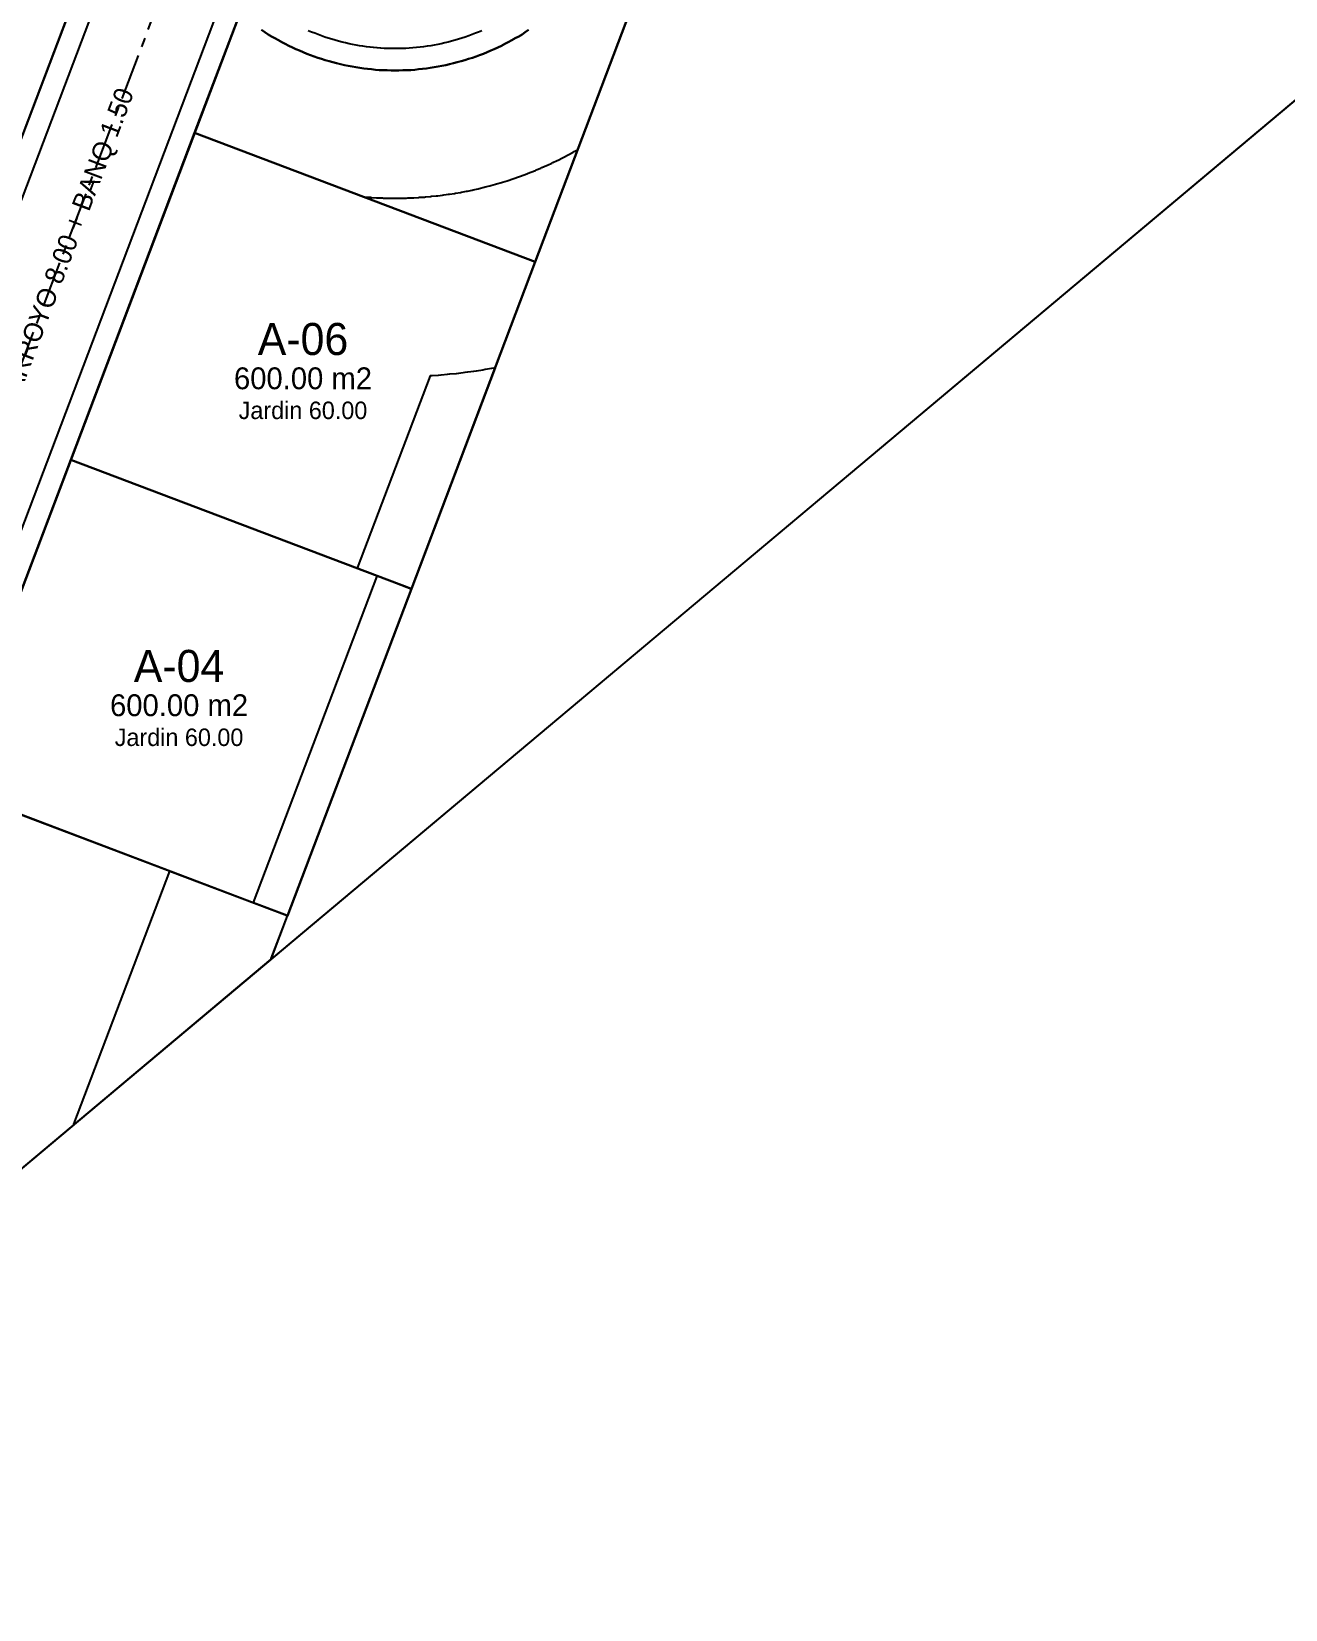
# Model space of a CAD drawing. Header units: metres. Extents: x 357848 to 358234, y 2285108 to 2285465.
# Drawn here: x 357942.7 to 358028.8, y 2285118.6 to 2285227 of the extents above; entities that cross this region are included whole.
import ezdxf
from ezdxf.enums import TextEntityAlignment as Align

# ---------------------------------------------------------------- set-up
doc = ezdxf.new("R2010")
doc.units = ezdxf.units.M
doc.linetypes.add('CENTER', pattern=[5.08, 3.175, -0.635, 0.635, -0.635])
for name, color, linetype in [('JARDIN-DONACION-10', 3, 'Continuous'), ('LOTES', 2, 'Continuous'), ('LOTES-GRANDES', 6, 'Continuous'), ('PARQUE-LINEAL', 94, 'Continuous'), ('POLIGONO', 5, 'Continuous'), ('TEXTO', 7, 'Continuous'), ('VIAL-ARROYO', 8, 'Continuous'), ('VIAL-DERECHO-VIA', 9, 'Continuous'), ('VIAL-EJE', 1, 'Continuous')]:
    doc.layers.add(name, color=color, linetype=linetype)

msp = doc.modelspace()

# ---------------------------------------------------------------- linework, layer by layer
at = {"layer": 'JARDIN-DONACION-10'}
for points in [[(357965.55, 2285215.58), (357965.55, 2285215.58), (357965.55, 2285215.58), (357965.55, 2285215.58), (357965.55, 2285215.59), (357965.55, 2285215.59), (357965.55, 2285215.59), (357965.55, 2285215.59), (357965.55, 2285215.59), (357965.55, 2285215.59), (357965.55, 2285215.59), (357965.55, 2285215.59), (357965.55, 2285215.59), (357965.55, 2285215.59), (357965.55, 2285215.59), (357965.55, 2285215.6), (357965.55, 2285215.6), (357965.55, 2285215.6), (357965.55, 2285215.6), (357965.55, 2285215.6), (357965.55, 2285215.6), (357965.55, 2285215.6), (357965.55, 2285215.6), (357965.55, 2285215.6), (357965.55, 2285215.6), (357965.55, 2285215.6), (357965.55, 2285215.6), (357965.56, 2285215.6), (357965.56, 2285215.6), (357965.56, 2285215.6), (357965.59, 2285215.6), (357965.59, 2285215.6), (357965.66, 2285215.59), (357965.66, 2285215.59), (357966, 2285215.57), (357966, 2285215.57), (357966.08, 2285215.56), (357966.08, 2285215.56), (357966.42, 2285215.54), (357966.42, 2285215.54), (357966.49, 2285215.54), (357966.49, 2285215.54), (357966.83, 2285215.53), (357966.83, 2285215.53), (357966.9, 2285215.52), (357966.9, 2285215.52), (357967.24, 2285215.52), (357967.24, 2285215.52), (357967.32, 2285215.51), (357967.32, 2285215.51), (357967.66, 2285215.51), (357967.66, 2285215.51), (357967.73, 2285215.51), (357967.73, 2285215.51), (357968.07, 2285215.51), (357968.07, 2285215.51), (357968.14, 2285215.52), (357968.14, 2285215.52), (357968.48, 2285215.52), (357968.48, 2285215.52), (357968.56, 2285215.53), (357968.56, 2285215.53), (357968.9, 2285215.54), (357968.9, 2285215.54), (357968.97, 2285215.54), (357968.97, 2285215.54), (357969.31, 2285215.56), (357969.31, 2285215.56), (357969.38, 2285215.57), (357969.38, 2285215.57), (357969.72, 2285215.59), (357969.72, 2285215.59), (357969.79, 2285215.6), (357969.79, 2285215.6), (357970.13, 2285215.63), (357970.13, 2285215.63), (357970.2, 2285215.64), (357970.2, 2285215.64), (357970.54, 2285215.67), (357970.54, 2285215.67), (357970.62, 2285215.68), (357970.62, 2285215.68), (357970.95, 2285215.72), (357970.95, 2285215.72), (357971.03, 2285215.73), (357971.03, 2285215.73), (357971.36, 2285215.78), (357971.36, 2285215.78), (357971.44, 2285215.79), (357971.44, 2285215.79), (357971.77, 2285215.84), (357971.77, 2285215.84), (357971.84, 2285215.86), (357971.84, 2285215.86), (357972.18, 2285215.91), (357972.18, 2285215.91), (357972.25, 2285215.93), (357972.25, 2285215.93), (357972.59, 2285215.99), (357972.59, 2285215.99), (357972.66, 2285216), (357972.66, 2285216), (357972.99, 2285216.07), (357972.99, 2285216.07), (357973.06, 2285216.09), (357973.06, 2285216.09), (357973.39, 2285216.16), (357973.39, 2285216.16), (357973.46, 2285216.18), (357973.46, 2285216.18), (357973.8, 2285216.26), (357973.8, 2285216.26), (357973.87, 2285216.28), (357973.87, 2285216.28), (357974.2, 2285216.36), (357974.2, 2285216.36), (357974.27, 2285216.38), (357974.27, 2285216.38), (357974.6, 2285216.47), (357974.6, 2285216.47), (357974.66, 2285216.49), (357974.66, 2285216.49), (357974.99, 2285216.59), (357974.99, 2285216.59), (357975.06, 2285216.61), (357975.06, 2285216.61), (357975.39, 2285216.71), (357975.39, 2285216.71), (357975.46, 2285216.73), (357975.46, 2285216.73), (357975.78, 2285216.84), (357975.78, 2285216.84), (357975.85, 2285216.86), (357975.85, 2285216.86), (357976.17, 2285216.98), (357976.17, 2285216.98), (357976.24, 2285217), (357976.24, 2285217), (357976.56, 2285217.12), (357976.56, 2285217.12), (357976.63, 2285217.14), (357976.63, 2285217.14), (357976.94, 2285217.27), (357976.94, 2285217.27), (357977.01, 2285217.29), (357977.01, 2285217.29), (357977.33, 2285217.42), (357977.33, 2285217.42), (357977.39, 2285217.45), (357977.39, 2285217.45), (357977.71, 2285217.58), (357977.71, 2285217.58), (357977.77, 2285217.61), (357977.77, 2285217.61), (357978.09, 2285217.75), (357978.09, 2285217.75), (357978.15, 2285217.78), (357978.15, 2285217.78), (357978.46, 2285217.92), (357978.46, 2285217.92), (357978.53, 2285217.95), (357978.53, 2285217.95), (357978.83, 2285218.1), (357978.83, 2285218.1), (357978.9, 2285218.13), (357978.9, 2285218.13), (357979.2, 2285218.29), (357979.2, 2285218.29), (357979.27, 2285218.32), (357979.27, 2285218.32), (357979.57, 2285218.48), (357979.57, 2285218.48), (357979.63, 2285218.51), (357979.63, 2285218.51), (357979.93, 2285218.68), (357979.93, 2285218.68), (357980, 2285218.71), (357980, 2285218.71), (357980.21, 2285218.83), (357980.21, 2285218.83), (357980.21, 2285218.83), (357980.21, 2285218.83), (357980.21, 2285218.83), (357980.22, 2285218.83), (357980.22, 2285218.83), (357980.22, 2285218.83), (357980.22, 2285218.83), (357980.22, 2285218.83), (357980.22, 2285218.83), (357980.22, 2285218.83), (357980.22, 2285218.83), (357980.22, 2285218.83), (357980.22, 2285218.83), (357980.22, 2285218.83), (357980.22, 2285218.83), (357980.22, 2285218.83), (357980.23, 2285218.83), (357980.23, 2285218.83), (357980.23, 2285218.82), (357980.23, 2285218.82), (357980.23, 2285218.82), (357980.23, 2285218.82), (357980.23, 2285218.82), (357980.23, 2285218.82), (357977.31, 2285211.14), (357977.31, 2285211.14), (357977.31, 2285211.14), (357977.31, 2285211.13), (357977.31, 2285211.13), (357977.31, 2285211.13), (357977.31, 2285211.13), (357977.31, 2285211.13), (357977.31, 2285211.13), (357977.31, 2285211.13), (357977.31, 2285211.13), (357977.31, 2285211.13), (357977.3, 2285211.13), (357977.3, 2285211.13), (357977.3, 2285211.13), (357977.3, 2285211.13), (357977.3, 2285211.13), (357965.55, 2285215.58)], [(357965.11, 2285190.09), (357965.11, 2285190.09), (357965.11, 2285190.09), (357965.11, 2285190.09), (357965.11, 2285190.09), (357965.11, 2285190.09), (357965.11, 2285190.09), (357965.11, 2285190.09), (357965.11, 2285190.09), (357965.11, 2285190.09), (357965.1, 2285190.09), (357965.1, 2285190.09), (357965.1, 2285190.09), (357965.1, 2285190.1), (357965.1, 2285190.1), (357965.1, 2285190.1), (357965.11, 2285190.1), (357970.12, 2285203.32), (357970.12, 2285203.32), (357970.12, 2285203.32), (357970.12, 2285203.32), (357970.12, 2285203.32), (357970.12, 2285203.32), (357970.12, 2285203.32), (357970.12, 2285203.32), (357970.12, 2285203.32), (357970.12, 2285203.32), (357970.12, 2285203.32), (357970.13, 2285203.32), (357970.13, 2285203.33), (357970.23, 2285203.33), (357970.23, 2285203.33), (357970.67, 2285203.36), (357970.67, 2285203.36), (357970.85, 2285203.38), (357970.85, 2285203.38), (357971.29, 2285203.42), (357971.29, 2285203.42), (357971.46, 2285203.44), (357971.46, 2285203.44), (357971.9, 2285203.48), (357971.9, 2285203.48), (357972.07, 2285203.5), (357972.07, 2285203.5), (357972.51, 2285203.56), (357972.51, 2285203.56), (357972.68, 2285203.58), (357972.68, 2285203.58), (357973.11, 2285203.64), (357973.11, 2285203.64), (357973.28, 2285203.66), (357973.28, 2285203.66), (357973.72, 2285203.73), (357973.72, 2285203.73), (357973.89, 2285203.76), (357973.89, 2285203.76), (357974.33, 2285203.84), (357974.33, 2285203.84), (357974.5, 2285203.87), (357974.5, 2285203.87), (357974.55, 2285203.88), (357974.55, 2285203.88), (357974.55, 2285203.88), (357974.55, 2285203.88), (357974.55, 2285203.88), (357974.55, 2285203.88), (357974.55, 2285203.88), (357974.55, 2285203.88), (357974.55, 2285203.88), (357974.55, 2285203.88), (357974.56, 2285203.87), (357974.56, 2285203.87), (357974.56, 2285203.87), (357974.56, 2285203.87), (357974.56, 2285203.87), (357974.56, 2285203.87), (357974.56, 2285203.87), (357974.56, 2285203.87), (357974.56, 2285203.87), (357974.56, 2285203.87), (357974.56, 2285203.87), (357974.56, 2285203.86), (357974.56, 2285203.86), (357968.81, 2285188.69), (357968.81, 2285188.69), (357968.81, 2285188.69), (357968.81, 2285188.69), (357968.81, 2285188.69), (357968.81, 2285188.69), (357968.81, 2285188.69), (357968.8, 2285188.69), (357968.8, 2285188.69), (357968.8, 2285188.69), (357968.8, 2285188.69), (357968.8, 2285188.69), (357968.8, 2285188.69), (357968.8, 2285188.69), (357968.8, 2285188.69), (357968.8, 2285188.69), (357968.8, 2285188.69), (357965.11, 2285190.09)], [(357957.97, 2285167.13), (357957.97, 2285167.13), (357957.97, 2285167.13), (357957.97, 2285167.13), (357957.97, 2285167.13), (357957.97, 2285167.13), (357957.97, 2285167.13), (357957.97, 2285167.13), (357957.97, 2285167.13), (357957.97, 2285167.13), (357957.96, 2285167.13), (357957.96, 2285167.13), (357957.96, 2285167.13), (357957.96, 2285167.14), (357957.96, 2285167.14), (357957.96, 2285167.14), (357957.97, 2285167.14), (357966.47, 2285189.56), (357966.47, 2285189.56), (357966.47, 2285189.56), (357966.47, 2285189.56), (357966.47, 2285189.56), (357966.47, 2285189.56), (357966.47, 2285189.57), (357966.47, 2285189.57), (357966.47, 2285189.57), (357966.47, 2285189.57), (357966.47, 2285189.57), (357966.47, 2285189.57), (357966.48, 2285189.57), (357966.48, 2285189.57), (357966.48, 2285189.57), (357966.48, 2285189.57), (357966.48, 2285189.57), (357968.8, 2285188.69), (357968.8, 2285188.69), (357968.8, 2285188.69), (357968.8, 2285188.69), (357968.8, 2285188.69), (357968.8, 2285188.69), (357968.8, 2285188.69), (357968.8, 2285188.68), (357968.8, 2285188.68), (357968.8, 2285188.68), (357968.8, 2285188.68), (357968.8, 2285188.68), (357968.8, 2285188.68), (357968.8, 2285188.68), (357968.8, 2285188.68), (357968.8, 2285188.68), (357968.8, 2285188.68), (357960.3, 2285166.25), (357960.3, 2285166.25), (357960.3, 2285166.25), (357960.3, 2285166.25), (357960.3, 2285166.25), (357960.3, 2285166.25), (357960.3, 2285166.25), (357960.3, 2285166.25), (357960.3, 2285166.25), (357960.3, 2285166.25), (357960.3, 2285166.25), (357960.3, 2285166.25), (357960.3, 2285166.25), (357960.29, 2285166.25), (357960.29, 2285166.25), (357960.29, 2285166.25), (357960.29, 2285166.25), (357957.97, 2285167.13)], [(357945.65, 2285151.91), (357945.65, 2285151.91), (357945.64, 2285151.91), (357945.64, 2285151.91), (357945.64, 2285151.9), (357945.64, 2285151.9), (357945.64, 2285151.9), (357945.64, 2285151.9), (357945.64, 2285151.9), (357945.64, 2285151.9), (357945.64, 2285151.9), (357945.64, 2285151.91), (357945.64, 2285151.91), (357945.63, 2285151.91), (357945.63, 2285151.91), (357945.63, 2285151.91), (357945.63, 2285151.91), (357945.63, 2285151.91), (357945.63, 2285151.91), (357945.63, 2285151.91), (357945.63, 2285151.91), (357945.63, 2285151.91), (357945.63, 2285151.91), (357945.63, 2285151.91), (357945.63, 2285151.92), (357945.63, 2285151.92), (357945.63, 2285151.92), (357945.63, 2285151.92), (357952.22, 2285169.29), (357952.22, 2285169.3), (357952.22, 2285169.3), (357952.22, 2285169.3), (357952.22, 2285169.3), (357952.22, 2285169.3), (357952.22, 2285169.3), (357952.22, 2285169.3), (357952.22, 2285169.3), (357952.22, 2285169.3), (357952.23, 2285169.3), (357952.23, 2285169.3), (357952.23, 2285169.3), (357952.23, 2285169.3), (357952.23, 2285169.3), (357952.23, 2285169.3), (357952.23, 2285169.3), (357960.28, 2285166.25), (357960.28, 2285166.25), (357960.28, 2285166.25), (357960.28, 2285166.25), (357960.29, 2285166.25), (357960.29, 2285166.25), (357960.29, 2285166.25), (357960.29, 2285166.25), (357960.29, 2285166.25), (357960.29, 2285166.25), (357960.29, 2285166.24), (357960.29, 2285166.24), (357960.29, 2285166.24), (357960.29, 2285166.24), (357960.29, 2285166.24), (357960.29, 2285166.24), (357960.29, 2285166.24), (357960.29, 2285166.24), (357960.29, 2285166.24), (357960.29, 2285166.24), (357960.29, 2285166.24), (357960.29, 2285166.23), (357960.3, 2285166.23), (357960.3, 2285166.23), (357960.3, 2285166.23), (357960.3, 2285166.23), (357960.3, 2285166.23), (357960.3, 2285166.23), (357960.3, 2285166.23), (357960.29, 2285166.23), (357960.29, 2285166.23), (357960.29, 2285166.23), (357960.29, 2285166.22), (357960.29, 2285166.22), (357959.17, 2285163.26), (357959.17, 2285163.26), (357959.17, 2285163.26), (357959.17, 2285163.25), (357959.17, 2285163.25), (357959.17, 2285163.25), (357959.17, 2285163.25), (357959.17, 2285163.25), (357959.17, 2285163.25), (357959.17, 2285163.25), (357959.16, 2285163.25), (357959.16, 2285163.25), (357945.65, 2285151.91)]]:
    msp.add_lwpolyline(points, close=True, dxfattribs=at)
at = {"layer": 'LOTES'}
for points in [[(357993.78, 2285254.58), (357977.31, 2285211.13), (357953.93, 2285219.99), (357957.03, 2285228.17)], [(357958.53, 2285227.06), (357958.75, 2285226.91), (357958.75, 2285226.91), (357958.75, 2285226.91), (357958.75, 2285226.91), (357958.75, 2285226.91), (357958.98, 2285226.76), (357958.98, 2285226.76), (357958.98, 2285226.76), (357958.98, 2285226.76), (357958.98, 2285226.76), (357959.21, 2285226.62), (357959.21, 2285226.62), (357959.21, 2285226.62), (357959.21, 2285226.62), (357959.21, 2285226.62), (357959.44, 2285226.49), (357959.44, 2285226.49), (357959.44, 2285226.49), (357959.44, 2285226.49), (357959.44, 2285226.49), (357959.68, 2285226.35), (357959.68, 2285226.35), (357959.68, 2285226.35), (357959.68, 2285226.35), (357959.68, 2285226.35), (357959.91, 2285226.23), (357959.91, 2285226.23), (357959.91, 2285226.23), (357959.91, 2285226.23), (357959.91, 2285226.23), (357960.15, 2285226.1), (357960.15, 2285226.1), (357960.15, 2285226.1), (357960.15, 2285226.1), (357960.15, 2285226.1), (357960.39, 2285225.98), (357960.39, 2285225.98), (357960.39, 2285225.98), (357960.39, 2285225.98), (357960.39, 2285225.98), (357960.64, 2285225.86), (357960.64, 2285225.86), (357960.64, 2285225.86), (357960.64, 2285225.86), (357960.64, 2285225.86), (357960.88, 2285225.75), (357960.88, 2285225.75), (357960.88, 2285225.75), (357960.88, 2285225.75), (357960.88, 2285225.75), (357961.13, 2285225.64), (357961.13, 2285225.64), (357961.13, 2285225.64), (357961.13, 2285225.64), (357961.13, 2285225.64), (357961.38, 2285225.53), (357961.38, 2285225.53), (357961.38, 2285225.53), (357961.38, 2285225.53), (357961.38, 2285225.53), (357961.63, 2285225.43), (357961.63, 2285225.43), (357961.63, 2285225.43), (357961.63, 2285225.43), (357961.63, 2285225.43), (357961.88, 2285225.33), (357961.88, 2285225.33), (357961.88, 2285225.33), (357961.88, 2285225.33), (357961.88, 2285225.33), (357962.13, 2285225.24), (357962.13, 2285225.24), (357962.13, 2285225.24), (357962.13, 2285225.24), (357962.13, 2285225.24), (357962.39, 2285225.15), (357962.39, 2285225.15), (357962.39, 2285225.15), (357962.39, 2285225.15), (357962.39, 2285225.15), (357962.65, 2285225.07), (357962.65, 2285225.07), (357962.65, 2285225.07), (357962.65, 2285225.07), (357962.65, 2285225.07), (357962.9, 2285224.99), (357962.9, 2285224.99), (357962.9, 2285224.99), (357962.9, 2285224.99), (357962.9, 2285224.99), (357963.16, 2285224.91), (357963.16, 2285224.91), (357963.16, 2285224.91), (357963.16, 2285224.91), (357963.16, 2285224.91), (357963.42, 2285224.84), (357963.42, 2285224.84), (357963.42, 2285224.84), (357963.42, 2285224.84), (357963.42, 2285224.84), (357963.68, 2285224.77), (357963.68, 2285224.77), (357963.68, 2285224.77), (357963.68, 2285224.77), (357963.68, 2285224.77), (357963.95, 2285224.71), (357963.95, 2285224.71), (357963.95, 2285224.71), (357963.95, 2285224.71), (357963.95, 2285224.71), (357964.21, 2285224.65), (357964.21, 2285224.65), (357964.21, 2285224.65), (357964.21, 2285224.65), (357964.21, 2285224.65), (357964.47, 2285224.59), (357964.47, 2285224.59), (357964.47, 2285224.59), (357964.47, 2285224.59), (357964.47, 2285224.59), (357964.74, 2285224.54), (357964.74, 2285224.54), (357964.74, 2285224.54), (357964.74, 2285224.54), (357964.74, 2285224.54), (357965, 2285224.5), (357965, 2285224.5), (357965, 2285224.5), (357965, 2285224.5), (357965, 2285224.5), (357965.27, 2285224.46), (357965.27, 2285224.46), (357965.27, 2285224.46), (357965.27, 2285224.46), (357965.27, 2285224.46), (357965.54, 2285224.42), (357965.54, 2285224.42), (357965.54, 2285224.42), (357965.54, 2285224.42), (357965.54, 2285224.42), (357965.81, 2285224.39), (357965.81, 2285224.39), (357965.81, 2285224.39), (357965.81, 2285224.39), (357965.81, 2285224.39), (357966.08, 2285224.36), (357966.08, 2285224.36), (357966.08, 2285224.36), (357966.08, 2285224.36), (357966.08, 2285224.36), (357966.34, 2285224.33), (357966.34, 2285224.33), (357966.34, 2285224.33), (357966.34, 2285224.33), (357966.34, 2285224.33), (357966.61, 2285224.31), (357966.61, 2285224.31), (357966.61, 2285224.31), (357966.61, 2285224.31), (357966.61, 2285224.31), (357966.88, 2285224.3), (357966.88, 2285224.3), (357966.88, 2285224.3), (357966.88, 2285224.3), (357966.88, 2285224.3), (357967.15, 2285224.29), (357967.15, 2285224.29), (357967.15, 2285224.29), (357967.15, 2285224.29), (357967.15, 2285224.29), (357967.42, 2285224.28), (357967.42, 2285224.28), (357967.42, 2285224.28), (357967.42, 2285224.28), (357967.42, 2285224.28), (357967.69, 2285224.28), (357967.69, 2285224.28), (357967.69, 2285224.28), (357967.69, 2285224.28), (357967.69, 2285224.28), (357967.96, 2285224.28), (357967.96, 2285224.28), (357967.96, 2285224.28), (357967.96, 2285224.28), (357967.96, 2285224.28), (357968.23, 2285224.29), (357968.23, 2285224.29), (357968.23, 2285224.29), (357968.23, 2285224.29), (357968.23, 2285224.29), (357968.5, 2285224.3), (357968.5, 2285224.3), (357968.5, 2285224.3), (357968.5, 2285224.3), (357968.5, 2285224.3), (357968.77, 2285224.31), (357968.77, 2285224.31), (357968.77, 2285224.31), (357968.77, 2285224.31), (357968.77, 2285224.31), (357969.04, 2285224.33), (357969.04, 2285224.33), (357969.04, 2285224.33), (357969.04, 2285224.33), (357969.04, 2285224.33), (357969.31, 2285224.36), (357969.31, 2285224.36), (357969.31, 2285224.36), (357969.31, 2285224.36), (357969.31, 2285224.36), (357969.58, 2285224.39), (357969.58, 2285224.39), (357969.58, 2285224.39), (357969.58, 2285224.39), (357969.58, 2285224.39), (357969.85, 2285224.42), (357969.85, 2285224.42), (357969.85, 2285224.42), (357969.85, 2285224.42), (357969.85, 2285224.42), (357970.11, 2285224.46), (357970.11, 2285224.46), (357970.11, 2285224.46), (357970.11, 2285224.46), (357970.11, 2285224.46), (357970.38, 2285224.5), (357970.38, 2285224.5), (357970.38, 2285224.5), (357970.38, 2285224.5), (357970.38, 2285224.5), (357970.65, 2285224.54), (357970.65, 2285224.54), (357970.65, 2285224.54), (357970.65, 2285224.54), (357970.65, 2285224.54), (357970.91, 2285224.59), (357970.91, 2285224.59), (357970.91, 2285224.59), (357970.91, 2285224.59), (357970.91, 2285224.59), (357971.18, 2285224.65), (357971.18, 2285224.65), (357971.18, 2285224.65), (357971.18, 2285224.65), (357971.18, 2285224.65), (357971.44, 2285224.71), (357971.44, 2285224.71), (357971.44, 2285224.71), (357971.44, 2285224.71), (357971.44, 2285224.71), (357971.7, 2285224.77), (357971.7, 2285224.77), (357971.7, 2285224.77), (357971.7, 2285224.77), (357971.7, 2285224.77), (357971.96, 2285224.84), (357971.96, 2285224.84), (357971.96, 2285224.84), (357971.96, 2285224.84), (357971.96, 2285224.84), (357972.22, 2285224.91), (357972.22, 2285224.91), (357972.22, 2285224.91), (357972.22, 2285224.91), (357972.22, 2285224.91), (357972.48, 2285224.99), (357972.48, 2285224.99), (357972.48, 2285224.99), (357972.48, 2285224.99), (357972.48, 2285224.99), (357972.74, 2285225.07), (357972.74, 2285225.07), (357972.74, 2285225.07), (357972.74, 2285225.07), (357972.74, 2285225.07), (357973, 2285225.15), (357973, 2285225.15), (357973, 2285225.15), (357973, 2285225.15), (357973, 2285225.15), (357973.25, 2285225.24), (357973.25, 2285225.24), (357973.25, 2285225.24), (357973.25, 2285225.24), (357973.25, 2285225.24), (357973.5, 2285225.33), (357973.5, 2285225.33), (357973.5, 2285225.33), (357973.5, 2285225.33), (357973.5, 2285225.33), (357973.76, 2285225.43), (357973.76, 2285225.43), (357973.76, 2285225.43), (357973.76, 2285225.43), (357973.76, 2285225.43), (357974.01, 2285225.53), (357974.01, 2285225.53), (357974.01, 2285225.53), (357974.01, 2285225.53), (357974.01, 2285225.53), (357974.26, 2285225.64), (357974.26, 2285225.64), (357974.26, 2285225.64), (357974.26, 2285225.64), (357974.26, 2285225.64), (357974.5, 2285225.75), (357974.5, 2285225.75), (357974.5, 2285225.75), (357974.5, 2285225.75), (357974.5, 2285225.75), (357974.75, 2285225.86), (357974.75, 2285225.86), (357974.75, 2285225.86), (357974.75, 2285225.86), (357974.75, 2285225.86), (357974.99, 2285225.98), (357974.99, 2285225.98), (357974.99, 2285225.98), (357974.99, 2285225.98), (357974.99, 2285225.98), (357975.23, 2285226.1), (357975.23, 2285226.1), (357975.23, 2285226.1), (357975.23, 2285226.1), (357975.23, 2285226.1), (357975.47, 2285226.23), (357975.47, 2285226.23), (357975.47, 2285226.23), (357975.47, 2285226.23), (357975.47, 2285226.23), (357975.71, 2285226.35), (357975.71, 2285226.35), (357975.71, 2285226.35), (357975.71, 2285226.35), (357975.71, 2285226.35), (357975.94, 2285226.49), (357975.94, 2285226.49), (357975.94, 2285226.49), (357975.94, 2285226.49), (357975.94, 2285226.49), (357976.18, 2285226.62), (357976.18, 2285226.62), (357976.18, 2285226.62), (357976.18, 2285226.62), (357976.18, 2285226.62), (357976.41, 2285226.76), (357976.41, 2285226.76), (357976.41, 2285226.76), (357976.41, 2285226.76), (357976.41, 2285226.76), (357976.63, 2285226.91), (357976.63, 2285226.91), (357976.63, 2285226.91), (357976.63, 2285226.91), (357976.63, 2285226.91), (357976.86, 2285227.06)]]:
    msp.add_lwpolyline(points, dxfattribs=at)
for points in [[(357940.93, 2285216.7), (357917.55, 2285225.56), (357926.06, 2285248.01), (357949.43, 2285239.15), (357940.93, 2285216.7)], [(357953.93, 2285219.99), (357977.31, 2285211.13), (357968.81, 2285188.69), (357945.43, 2285197.54), (357953.93, 2285219.99)], [(357945.43, 2285197.54), (357968.81, 2285188.69), (357960.3, 2285166.24), (357936.92, 2285175.1), (357945.43, 2285197.54)]]:
    msp.add_lwpolyline(points, close=True, dxfattribs=at)
at = {"layer": 'LOTES-GRANDES'}
msp.add_lwpolyline([(357936.94, 2285175.09), (357960.28, 2285166.25), (357960.28, 2285166.25), (357960.29, 2285166.25), (357960.29, 2285166.25), (357960.29, 2285166.25), (357960.29, 2285166.24), (357960.29, 2285166.24), (357960.29, 2285166.24), (357960.29, 2285166.24), (357960.29, 2285166.24), (357960.29, 2285166.24), (357960.3, 2285166.23), (357960.3, 2285166.23), (357960.3, 2285166.23), (357960.3, 2285166.23), (357960.29, 2285166.23), (357960.29, 2285166.22), (357959.17, 2285163.26), (357959.17, 2285163.26), (357959.17, 2285163.25), (357959.17, 2285163.25), (357959.17, 2285163.25), (357959.16, 2285163.25), (357932.87, 2285141.19)], dxfattribs=at)
at = {"layer": 'PARQUE-LINEAL'}
msp.add_lwpolyline([(358063.94, 2285251.16), (357959.2, 2285163.28), (357959.2, 2285163.28), (357959.2, 2285163.28), (357959.2, 2285163.28), (357959.2, 2285163.28), (357959.2, 2285163.28), (357959.2, 2285163.28), (357959.2, 2285163.28), (357959.19, 2285163.28), (357959.19, 2285163.27), (357959.19, 2285163.27), (357959.19, 2285163.27), (357959.19, 2285163.27), (357959.19, 2285163.27), (357959.19, 2285163.28), (357959.19, 2285163.28), (357959.19, 2285163.28), (357959.19, 2285163.28), (357959.18, 2285163.28), (357959.18, 2285163.28), (357959.18, 2285163.28), (357959.18, 2285163.28), (357959.18, 2285163.28), (357959.18, 2285163.28), (357959.18, 2285163.28), (357959.18, 2285163.28), (357959.18, 2285163.28), (357959.18, 2285163.28), (357959.18, 2285163.29), (357959.18, 2285163.29), (357959.18, 2285163.29), (357959.18, 2285163.29), (357959.18, 2285163.29), (357959.18, 2285163.29), (357959.18, 2285163.29), (357960.3, 2285166.24), (357968.81, 2285188.69), (357977.31, 2285211.13), (357993.78, 2285254.58)], dxfattribs=at)
at = {"layer": 'POLIGONO'}
msp.add_lwpolyline([(357879.27, 2285124.57), (357941.62, 2285289.07), (358060.31, 2285262.57), (358062.26, 2285261.77), (358063.93, 2285260.34), (358065.12, 2285258.56), (358065.64, 2285256.29), (358065.51, 2285254.15), (358063.95, 2285251.17), (357910.51, 2285122.42), (357905.46, 2285119.92), (357901.33, 2285119.68), (357879.27, 2285124.57)], close=True, dxfattribs=at)
at = {"layer": 'VIAL-ARROYO'}
for points in [[(357920.36, 2285158.19), (357953.67, 2285246.09)], [(357956.44, 2285230.84), (357927.13, 2285153.49)], [(357973.66, 2285227.01), (357973.43, 2285226.92), (357973.43, 2285226.92), (357973.21, 2285226.83), (357973.21, 2285226.83), (357972.98, 2285226.74), (357972.98, 2285226.74), (357972.75, 2285226.65), (357972.75, 2285226.65), (357972.51, 2285226.57), (357972.51, 2285226.57), (357972.28, 2285226.5), (357972.28, 2285226.5), (357972.05, 2285226.42), (357972.05, 2285226.42), (357971.81, 2285226.35), (357971.81, 2285226.35), (357971.57, 2285226.29), (357971.57, 2285226.29), (357971.34, 2285226.23), (357971.34, 2285226.23), (357971.1, 2285226.17), (357971.1, 2285226.17), (357970.86, 2285226.11), (357970.86, 2285226.11), (357970.62, 2285226.07), (357970.62, 2285226.07), (357970.38, 2285226.02), (357970.38, 2285226.02), (357970.14, 2285225.98), (357970.14, 2285225.98), (357969.89, 2285225.94), (357969.89, 2285225.94), (357969.65, 2285225.91), (357969.65, 2285225.91), (357969.41, 2285225.88), (357969.41, 2285225.88), (357969.16, 2285225.85), (357969.16, 2285225.85), (357968.92, 2285225.83), (357968.92, 2285225.83), (357968.67, 2285225.81), (357968.67, 2285225.81), (357968.43, 2285225.79), (357968.43, 2285225.79), (357968.18, 2285225.78), (357968.18, 2285225.78), (357967.94, 2285225.78), (357967.94, 2285225.78), (357967.69, 2285225.78), (357967.69, 2285225.78), (357967.45, 2285225.78), (357967.45, 2285225.78), (357967.2, 2285225.78), (357967.2, 2285225.78), (357966.96, 2285225.79), (357966.96, 2285225.79), (357966.71, 2285225.81), (357966.71, 2285225.81), (357966.47, 2285225.83), (357966.47, 2285225.83), (357966.22, 2285225.85), (357966.22, 2285225.85), (357965.98, 2285225.88), (357965.98, 2285225.88), (357965.73, 2285225.91), (357965.73, 2285225.91), (357965.49, 2285225.94), (357965.49, 2285225.94), (357965.25, 2285225.98), (357965.25, 2285225.98), (357965.01, 2285226.02), (357965.01, 2285226.02), (357964.77, 2285226.07), (357964.77, 2285226.07), (357964.53, 2285226.11), (357964.53, 2285226.11), (357964.29, 2285226.17), (357964.29, 2285226.17), (357964.05, 2285226.23), (357964.05, 2285226.23), (357963.81, 2285226.29), (357963.81, 2285226.29), (357963.57, 2285226.35), (357963.57, 2285226.35), (357963.34, 2285226.42), (357963.34, 2285226.42), (357963.1, 2285226.5), (357963.1, 2285226.5), (357962.87, 2285226.57), (357962.87, 2285226.57), (357962.64, 2285226.65), (357962.64, 2285226.65), (357962.41, 2285226.74), (357962.41, 2285226.74), (357962.18, 2285226.83), (357962.18, 2285226.83), (357961.95, 2285226.92), (357961.95, 2285226.92), (357961.73, 2285227.01)]]:
    msp.add_lwpolyline(points, dxfattribs=at)
at = {"layer": 'VIAL-DERECHO-VIA'}
for points in [[(357919.09, 2285159.07), (357952.26, 2285246.62)], [(357957.03, 2285228.17), (357928.4, 2285152.61)], [(357976.86, 2285227.06), (357976.63, 2285226.91), (357976.63, 2285226.91), (357976.41, 2285226.76), (357976.41, 2285226.76), (357976.18, 2285226.62), (357976.18, 2285226.62), (357975.94, 2285226.49), (357975.94, 2285226.49), (357975.71, 2285226.35), (357975.71, 2285226.35), (357975.47, 2285226.23), (357975.47, 2285226.23), (357975.23, 2285226.1), (357975.23, 2285226.1), (357974.99, 2285225.98), (357974.99, 2285225.98), (357974.75, 2285225.86), (357974.75, 2285225.86), (357974.5, 2285225.75), (357974.5, 2285225.75), (357974.26, 2285225.64), (357974.26, 2285225.64), (357974.01, 2285225.53), (357974.01, 2285225.53), (357973.76, 2285225.43), (357973.76, 2285225.43), (357973.5, 2285225.33), (357973.5, 2285225.33), (357973.25, 2285225.24), (357973.25, 2285225.24), (357973, 2285225.15), (357973, 2285225.15), (357972.74, 2285225.07), (357972.74, 2285225.07), (357972.48, 2285224.99), (357972.48, 2285224.99), (357972.22, 2285224.91), (357972.22, 2285224.91), (357971.96, 2285224.84), (357971.96, 2285224.84), (357971.7, 2285224.77), (357971.7, 2285224.77), (357971.44, 2285224.71), (357971.44, 2285224.71), (357971.18, 2285224.65), (357971.18, 2285224.65), (357970.91, 2285224.59), (357970.91, 2285224.59), (357970.65, 2285224.54), (357970.65, 2285224.54), (357970.38, 2285224.5), (357970.38, 2285224.5), (357970.11, 2285224.46), (357970.11, 2285224.46), (357969.85, 2285224.42), (357969.85, 2285224.42), (357969.58, 2285224.39), (357969.58, 2285224.39), (357969.31, 2285224.36), (357969.31, 2285224.36), (357969.04, 2285224.33), (357969.04, 2285224.33), (357968.77, 2285224.31), (357968.77, 2285224.31), (357968.5, 2285224.3), (357968.5, 2285224.3), (357968.23, 2285224.29), (357968.23, 2285224.29), (357967.96, 2285224.28), (357967.96, 2285224.28), (357967.69, 2285224.28), (357967.69, 2285224.28), (357967.42, 2285224.28), (357967.42, 2285224.28), (357967.15, 2285224.29), (357967.15, 2285224.29), (357966.88, 2285224.3), (357966.88, 2285224.3), (357966.61, 2285224.31), (357966.61, 2285224.31), (357966.34, 2285224.33), (357966.34, 2285224.33), (357966.08, 2285224.36), (357966.08, 2285224.36), (357965.81, 2285224.39), (357965.81, 2285224.39), (357965.54, 2285224.42), (357965.54, 2285224.42), (357965.27, 2285224.46), (357965.27, 2285224.46), (357965, 2285224.5), (357965, 2285224.5), (357964.74, 2285224.54), (357964.74, 2285224.54), (357964.47, 2285224.59), (357964.47, 2285224.59), (357964.21, 2285224.65), (357964.21, 2285224.65), (357963.95, 2285224.71), (357963.95, 2285224.71), (357963.68, 2285224.77), (357963.68, 2285224.77), (357963.42, 2285224.84), (357963.42, 2285224.84), (357963.16, 2285224.91), (357963.16, 2285224.91), (357962.9, 2285224.99), (357962.9, 2285224.99), (357962.65, 2285225.07), (357962.65, 2285225.07), (357962.39, 2285225.15), (357962.39, 2285225.15), (357962.13, 2285225.24), (357962.13, 2285225.24), (357961.88, 2285225.33), (357961.88, 2285225.33), (357961.63, 2285225.43), (357961.63, 2285225.43), (357961.38, 2285225.53), (357961.38, 2285225.53), (357961.13, 2285225.64), (357961.13, 2285225.64), (357960.88, 2285225.75), (357960.88, 2285225.75), (357960.64, 2285225.86), (357960.64, 2285225.86), (357960.39, 2285225.98), (357960.39, 2285225.98), (357960.15, 2285226.1), (357960.15, 2285226.1), (357959.91, 2285226.23), (357959.91, 2285226.23), (357959.68, 2285226.35), (357959.68, 2285226.35), (357959.44, 2285226.49), (357959.44, 2285226.49), (357959.21, 2285226.62), (357959.21, 2285226.62), (357958.98, 2285226.76), (357958.98, 2285226.76), (357958.75, 2285226.91), (357958.75, 2285226.91), (357958.53, 2285227.06)]]:
    msp.add_lwpolyline(points, dxfattribs=at)
at = {"layer": 'VIAL-EJE', "linetype": 'CENTER'}
msp.add_lwpolyline([(357890.55, 2285118.6), (357897.33, 2285132.7), (357923.74, 2285155.84), (357957.41, 2285244.67)], dxfattribs=at)

# ---------------------------------------------------------------- texts
at = {"layer": 'TEXTO'}
msp.add_text('VIALIDAD 11.00 m: BANQ 1.50 + ARROYO 8.00 + BANQ 1.50', height=1.3, rotation=69.25, dxfattribs=at).set_placement((357940.57, 2285200.26), align=Align.MIDDLE_CENTER)
for s, height, p in [('A-06', 2.2, (357961.37, 2285205.84)), ('600.00 m2', 1.5, (357961.37, 2285203.14)), ('Jardin 60.00', 1.2, (357961.37, 2285200.94)), ('A-04', 2.2, (357952.86, 2285183.39)), ('600.00 m2', 1.5, (357952.86, 2285180.69)), ('Jardin 60.00', 1.2, (357952.86, 2285178.49))]:
    msp.add_text(s, height=height, dxfattribs=at).set_placement(p, align=Align.MIDDLE_CENTER)

doc.saveas('drawing.dxf')
